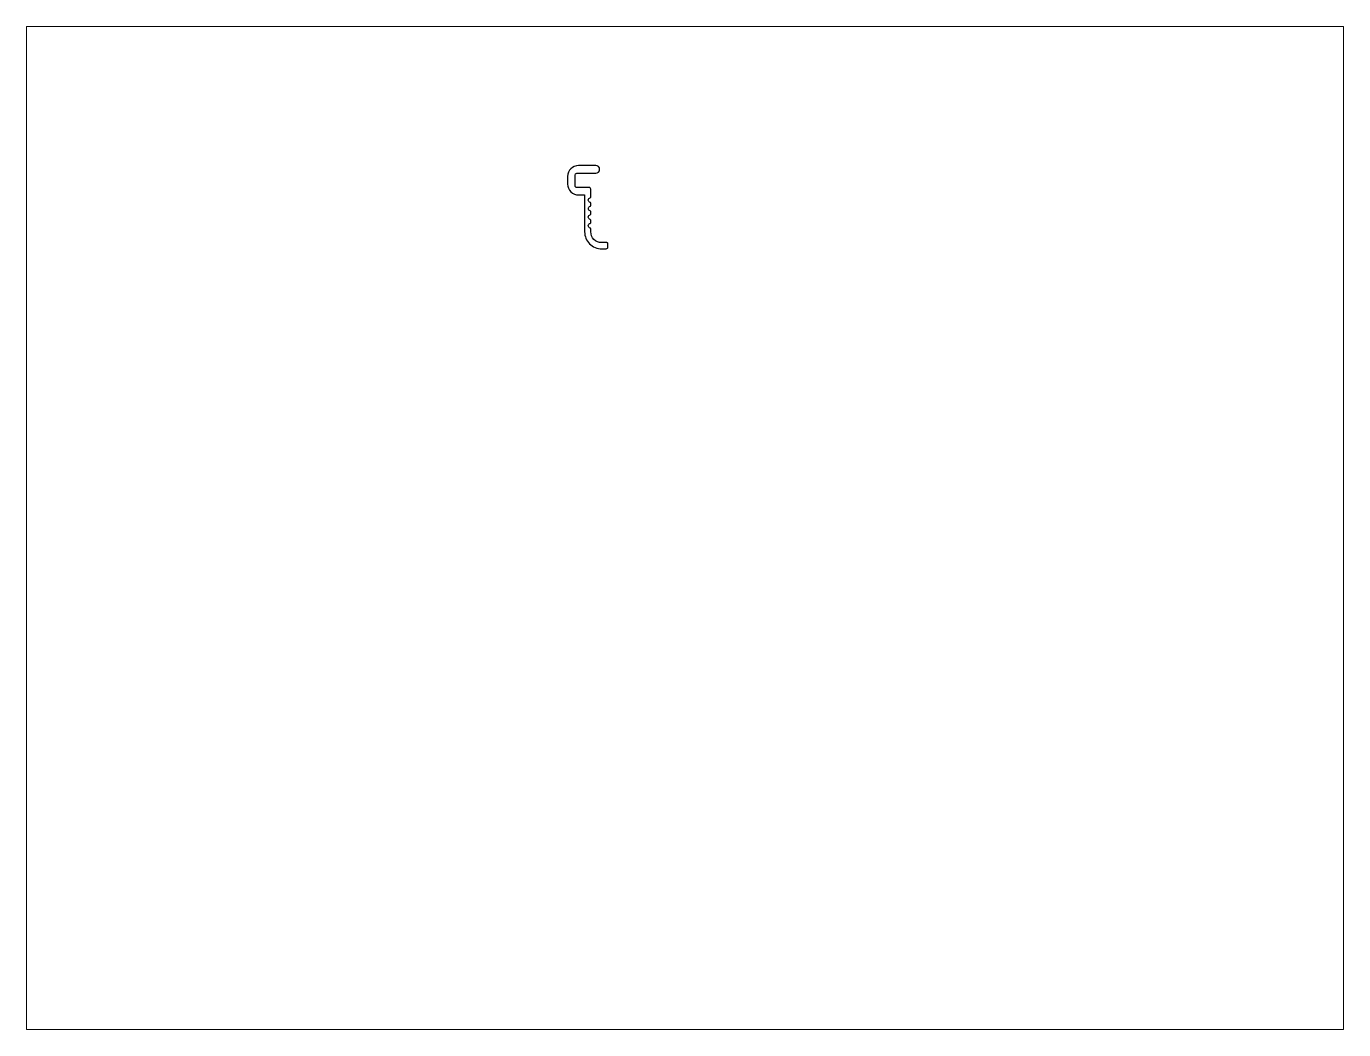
# Paper-space layout 'Layout1' of a CAD drawing. Extents: x 27 to 240, y 20 to 183.
# The model-space entities are those that its viewports show. They can reach past a viewport. Long polylines and large blocks are cut down to what shows.
import ezdxf

# ---------------------------------------------------------------- set-up
doc = ezdxf.new("R2010")
doc.units = 0
doc.header["$LTSCALE"] = 15
doc.layers.get('0').update_dxf_attribs({"linetype": 'CONTINUOUS'})

msp = doc.modelspace()

# ---------------------------------------------------------------- linework, layer by layer
msp.add_lwpolyline([(167.42, 212.09, 0.414214), (167.92, 212.59), (167.92, 213.59, 0.414214), (167.62, 213.89), (166.12, 213.89, -0.41393), (162.92, 217.09), (162.92, 217.97, 0.356419), (162.76, 218.17, -0.816572), (162.76, 219.54, 0.356419), (162.92, 219.73), (162.92, 220.47, 0.359627), (162.76, 220.67, -0.826094), (162.76, 222.04, 0.359627), (162.92, 222.24), (162.92, 222.97, 0.353211), (162.76, 223.17, -0.807116), (162.76, 224.54, 0.353211), (162.92, 224.73), (162.92, 225.47, 0.356419), (162.76, 225.67, -0.816572), (162.76, 227.04, 0.356419), (162.92, 227.23), (162.92, 229.55, 0.414214), (162.42, 230.05), (158.84, 230.05, -0.414214), (158.34, 230.55), (158.34, 233.7, -0.414187), (158.84, 234.2), (164.37, 234.2, 0.999955), (164.37, 236.49), (159.34, 236.49, 0.41416), (156.14, 233.29), (156.14, 231.05, 0.414214), (159.34, 227.85), (161.12, 227.85), (161.12, 217.09, 0.414304), (166.12, 212.09), (167.42, 212.09)], format="xyb")

psp = doc.layouts.get("Layout1")

# ---------------------------------------------------------------- viewports
at = {"layer": '0', "color": 0, "linetype": 'BYBLOCK', "ltscale": 0.05}
psp.add_viewport(center=(133.35, 101.6), size=(213.36, 162.56), view_center_point=(190.51, 130.3), view_height=293.8955, dxfattribs=at)

doc.saveas('drawing.dxf')
